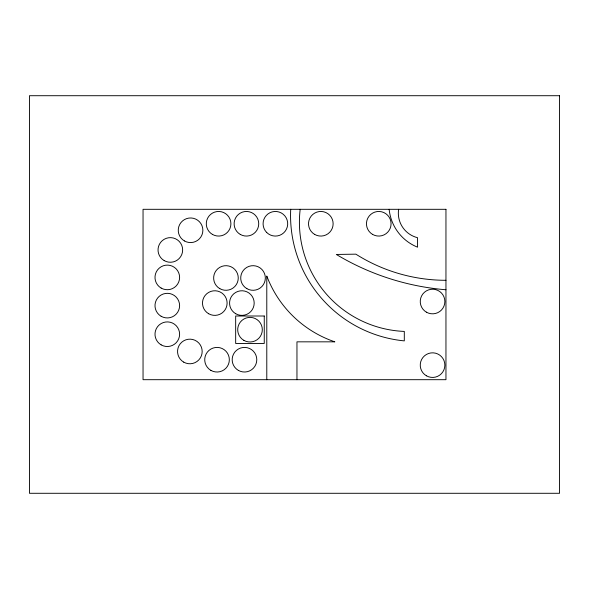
<?xml version="1.0" encoding="UTF-8"?>
<svg xmlns="http://www.w3.org/2000/svg" width="589" height="589" viewBox="0 0 589 589"><rect width="100%" height="100%" fill="white"/><g stroke="black" fill="none" stroke-linecap="round" stroke-linejoin="round"><path stroke-width="0.88" d="M296.959 379.691L296.959 341.834L334.824 341.834A110.946 110.946 0 0 1 266.788 276.02L266.788 379.691M445.954 289.766A253.012 253.012 0 0 1 336.326 254.455L355.866 254.161A168.498 168.498 0 0 0 445.954 280.298M398.628 209.309A25.275 25.275 0 0 0 417.557 237.698L417.557 247.174A45.581 45.581 0 0 1 389.16 209.309M300.176 209.309A109.318 109.318 0 0 0 404.304 331.416L404.304 340.884A125.869 125.869 0 0 1 290.716 209.309M559.55 95.712L29.45 95.712L29.45 493.287L559.55 493.287L559.55 95.712M445.954 209.309L143.046 209.309L143.046 379.691L445.954 379.691L445.954 209.309M264.255 316.006L235.666 316.006L235.666 343.453L264.255 343.453L264.255 316.006M266.692 232.471A12.303 12.303 0 0 0 287.277 226.956A12.303 12.303 0 0 0 272.206 211.878A12.303 12.303 0 0 0 266.692 232.471M372.609 234.422A12.303 12.303 0 0 0 391.067 223.768A12.303 12.303 0 0 0 372.609 213.108A12.303 12.303 0 0 0 372.609 234.422M314.673 234.422A12.303 12.303 0 0 0 333.131 223.768A12.303 12.303 0 0 0 314.673 213.108A12.303 12.303 0 0 0 314.673 234.422M426.407 312.177A12.303 12.303 0 0 0 444.864 301.516A12.303 12.303 0 0 0 426.407 290.863A12.303 12.303 0 0 0 426.407 312.177M426.407 375.789A12.303 12.303 0 0 0 444.864 365.128A12.303 12.303 0 0 0 426.407 354.475A12.303 12.303 0 0 0 426.407 375.789M240.275 234.422A12.303 12.303 0 0 0 258.733 223.768A12.303 12.303 0 0 0 240.275 213.108A12.303 12.303 0 0 0 240.275 234.422M212.445 234.422A12.303 12.303 0 0 0 230.903 223.768A12.303 12.303 0 0 0 212.445 213.108A12.303 12.303 0 0 0 212.445 234.422M184.409 240.93A12.303 12.303 0 0 0 202.866 230.277A12.303 12.303 0 0 0 184.409 219.616A12.303 12.303 0 0 0 184.409 240.93M164.184 260.603A12.303 12.303 0 0 0 182.649 249.942A12.303 12.303 0 0 0 164.184 239.289A12.303 12.303 0 0 0 164.184 260.603M161.15 288.073A12.303 12.303 0 0 0 179.608 277.419A12.303 12.303 0 0 0 161.15 266.758A12.303 12.303 0 0 0 161.15 288.073M161.15 316.286A12.303 12.303 0 0 0 179.608 305.625A12.303 12.303 0 0 0 161.15 294.971A12.303 12.303 0 0 0 161.15 316.286M161.15 344.867A12.303 12.303 0 0 0 179.608 334.213A12.303 12.303 0 0 0 161.15 323.552A12.303 12.303 0 0 0 161.15 344.867M183.709 362.125A12.303 12.303 0 0 0 202.167 351.464A12.303 12.303 0 0 0 183.709 340.81A12.303 12.303 0 0 0 183.709 362.125M210.884 370.371A12.303 12.303 0 0 0 229.342 359.71A12.303 12.303 0 0 0 210.884 349.056A12.303 12.303 0 0 0 210.884 370.371M238.331 370.371A12.303 12.303 0 0 0 256.789 359.71A12.303 12.303 0 0 0 238.331 349.056A12.303 12.303 0 0 0 238.331 370.371M246.872 288.647A12.303 12.303 0 0 0 265.337 277.993A12.303 12.303 0 0 0 246.872 267.332A12.303 12.303 0 0 0 246.872 288.647M219.8 288.647A12.303 12.303 0 0 0 238.258 277.993A12.303 12.303 0 0 0 219.8 267.332A12.303 12.303 0 0 0 219.8 288.647M208.646 313.731A12.303 12.303 0 0 0 227.104 303.07A12.303 12.303 0 0 0 208.646 292.416A12.303 12.303 0 0 0 208.646 313.731M235.718 313.731A12.303 12.303 0 0 0 254.183 303.07A12.303 12.303 0 0 0 235.718 292.416A12.303 12.303 0 0 0 235.718 313.731M243.853 340.346A12.303 12.303 0 0 0 262.311 329.693A12.303 12.303 0 0 0 243.853 319.032A12.303 12.303 0 0 0 243.853 340.346"/></g></svg>
